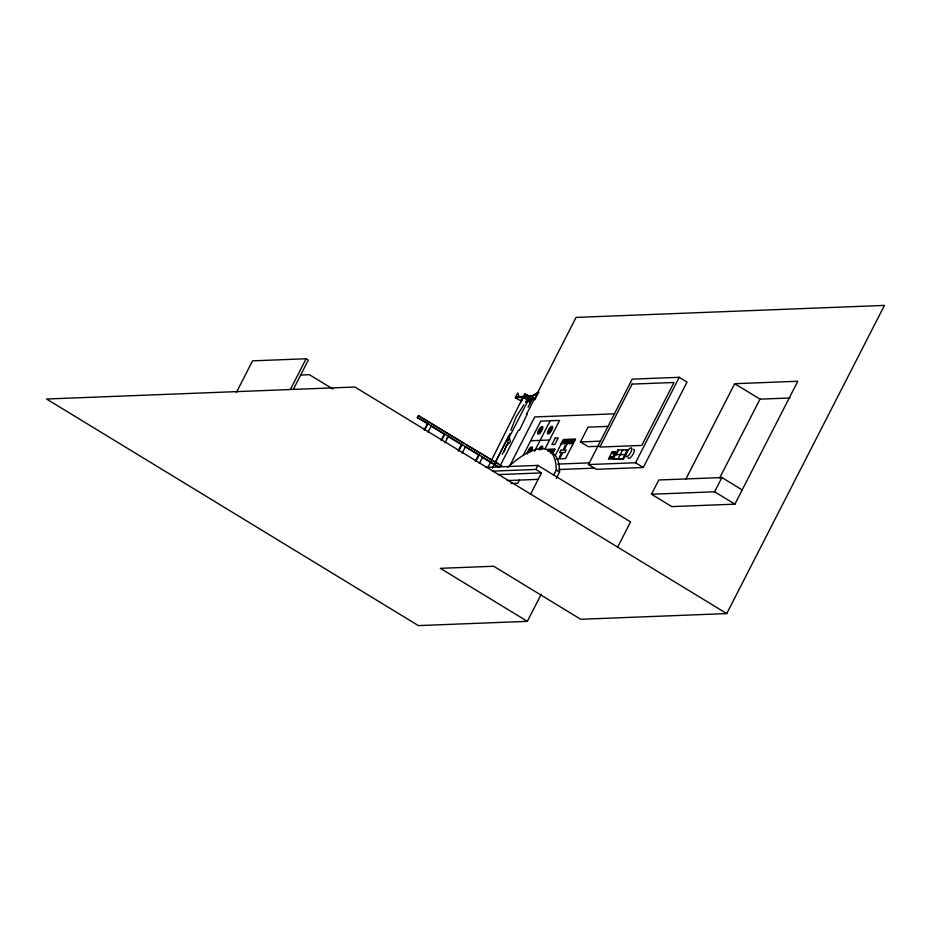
<?xml version="1.0" encoding="UTF-8"?>
<svg xmlns="http://www.w3.org/2000/svg" width="931" height="931" viewBox="0 0 931 931"><rect width="100%" height="100%" fill="white"/><g stroke="black" fill="none" stroke-linecap="round" stroke-linejoin="round"><path stroke-width="1.4" d="M522.873 397.595L524.933 394.092L528.354 395.582L529.111 396.327L528.447 396.455M524.584 394.255L528.889 396.513L524.84 394.092L520.58 402.669M526.05 402.378L527.4 399.667L523.222 397.432M510.828 430.355L516.077 416.995L523.885 404.834M527.225 414.086L519.44 430.285M487.984 467.327L522.908 397.467M527.691 398.899L527.214 399.853L534.929 399.55L538.735 392.126L531.45 396.175L515.832 396.757M492.988 466.803L508.71 435.894M525.736 402.401L527.54 398.875M236.369 392.51L252.569 360.844L306.113 358.761L308.301 360.099L293.405 389.216M290.553 389.158L306.113 358.761M424.559 430.169L427.853 423.721L417.309 417.751L418.38 415.645L501.89 466.07L466.571 445.018M417.309 417.751L419.09 415.622M424.187 430.052L427.352 423.873M427.981 432.252L431.274 425.804M441.096 440.351L444.25 434.183L444.96 434.149L441.666 440.596M446.415 438.734L448.381 436.232L445.088 442.679M458.203 450.779L461.357 444.599L462.079 444.576L458.774 451.023M462.195 453.106L465.5 446.659L464.778 446.694L479.186 455.003L475.881 461.45M475.31 461.206L478.476 455.026M479.302 463.533L482.607 457.086L481.897 457.109L498.888 467.467M521.884 400.027L519.312 400.132L515.343 397.712L517.799 392.917L518.998 396.676M527.668 398.899L527.365 399.795M492.429 468.328L510.223 433.415M509.234 437.314L510.444 441.678A9.927 1.804 -65.1 0 1 508.338 443.75L507.861 442.062A9.927 1.804 -65.1 0 1 509.234 437.314L530.647 395.477L531.101 397.106M528.82 399.888L530.798 396.024M528.971 400.435L530.949 396.571M529.122 400.982L530.437 398.398M506.941 444.948L507.849 443.191M502.216 454.398L503.741 451.419M507.023 445.227L507.919 443.459M529.274 401.517L531.252 397.653M529.425 402.064L530.74 399.492M529.576 402.611L531.554 398.747L531.857 399.83L528.063 407.266M529.727 403.158L531.706 399.283M499.877 466.326L518.439 430.064M526.387 414.528L534.336 398.992M535.662 396.397L576.08 317.413L884.45 305.403L726.739 613.587L580.723 619.278L493.709 566.257L440.328 568.329L527.342 621.349L541.12 594.444M538.735 392.126L530.961 397.13L515.343 397.712M509.653 465.977L534.743 416.937L614.693 413.818M523.187 455.457L540.736 421.149L559.566 420.416L545.147 448.591M519.37 480.093L517.752 483.259L510.944 483.515M534.475 451.407L550.151 420.789M539.549 449.661L540.818 447.474L539.701 449.673M540.725 449.592L541.993 447.404L540.876 449.603M492.511 471.133L535.802 469.445L537.874 465.395L630.566 521.884L617.451 547.509M547.882 451.174L548.859 450.429M549.907 451.814L551.489 449.545M530.461 494.442L541.481 472.901L535.802 469.445M552.77 452.897L554.655 449.219L552.467 454.316M555.33 455.399L563.488 439.479L575.533 439.013L565.501 458.611L556.133 458.971M553.596 475.252L556.226 470.108L559.554 472.133L556.273 478.557M599.669 446.24L588.252 446.682L580.455 441.934L588.02 427.166L608.001 426.386M588.462 464.569L632.184 379.138L679.234 377.311L687.031 382.059L643.309 467.49L596.259 469.317L588.462 464.569L635.524 462.742L643.309 467.49M613.226 459.169L617.905 450.022L627.482 449.65L628.122 450.045L623.444 459.192L613.226 459.169L623.444 459.192M616.217 454.991L618.556 450.418L617.905 450.022M622.804 458.797L627.482 449.65M635.524 462.742L679.234 377.311M685.705 479.43L734.687 383.712L797.797 381.256L734.908 504.148L671.798 506.604L651.502 494.233L658.787 480L721.909 477.545L742.193 489.904M719.628 478.045L760.01 399.143L790.128 397.979M651.502 494.233L714.612 491.777L721.909 477.545M550.652 452.769L552.316 450.406L550.791 452.827L551.431 452.803M613.797 452.675L613.948 453.537M523.571 396.466L523.734 397.095M300.701 375.03L309.406 374.693L332.961 389.053M530.705 440.747L549.534 440.014M580.455 441.934L600.448 441.154M554.655 449.219L547.358 449.533L554.981 449.417M529.425 452.582L531.543 448.16M625.737 450.139L628.122 450.045M615.566 454.596L625.783 454.619M611.039 457.307L612.144 457.261L610.969 457.447M557.622 464.104L589.591 462.858M485.924 467.42L537.874 465.395M558.577 469.538L594.734 468.13M498.19 474.589L541.481 472.901M507.127 480.571L538.176 479.36M527.342 621.349L418.38 625.597L46.55 399.015L354.92 387.017L726.739 613.587M523.711 396.478L525.538 397.048M527.051 399.83L526.306 399.69M528.761 396.49L528.296 396.269A2.514 0.605 27.3 0 0 527.609 395.663M526.539 395.012L527.109 395.326L524.933 394.092M525.259 394.36L525.934 394.767M734.687 383.712L760.01 399.143M714.612 491.777L734.908 504.148M623.339 450.232L622.699 449.836L618.021 458.983L618.661 459.379M418.38 415.645L464.104 443.517M418.019 417.728L499.598 467.443M430.564 425.839L444.25 434.183M447.671 436.267L461.357 444.599M528.668 399.341L529.879 403.705M527.214 454.095A4.434 1.49 -58.6 0 1 529.064 449.138A4.434 1.49 -58.6 0 1 532.253 447.055A4.434 1.49 -58.6 0 1 530.973 451.651M538.956 448.998A4.434 1.49 -58.6 0 1 542.098 446.065A4.434 1.49 -58.6 0 1 542.308 448.87M633.569 449.289A5.249 1.757 -58.6 0 1 632.615 454.968A5.249 1.757 -58.6 0 1 628.181 457.854M548.825 451.151A103.26 34.563 -58.6 0 1 559.554 472.133M507.884 467.222A103.26 34.563 -58.6 0 1 556.226 470.108M564.71 443.133L567.34 439.956L564.291 444.075L565.792 440.026L564.71 443.133M570.296 441.713C571.483 443.505 569.283 442.4 569.225 443.598A4.073 1.362 -58.6 0 0 569.737 443.878C571.82 442.12 572.856 437.326 570.296 441.713M609.491 457.982C610.922 459.332 610.98 455.189 609.491 457.982M612.063 453.246C613.552 454.549 613.471 450.546 612.063 453.246M569.027 440.747L568.085 441.713L569.027 440.747M609.677 457.912L610.585 457.156L609.677 457.912M612.249 453.176L613.203 452.454L612.284 453.071M569.691 440.235L567.642 443.889C569.4 438.443 563.395 450.674 568.573 439.909L569.691 440.235M563.511 440.107L562.964 442.388C566.956 434.975 560.229 449.58 562.743 441.375L560.916 444.157L563.511 440.107M531.45 396.175L530.961 397.13L534.929 399.55L535.418 398.596L531.45 396.175M506.871 444.681L503.857 451.814L506.871 444.681M530.367 448.218L528.098 452.652L530.367 448.218M540.783 427.853L538.514 432.287L540.923 427.876M541.958 427.783L539.689 432.217L541.958 427.783M550.628 427.632L548.359 432.065L550.628 427.632M551.804 427.562L549.534 431.996L551.804 427.562M555.26 438.047L551.932 444.553L554.864 444.448L558.193 437.942L555.26 438.047M560.776 450.232L559.543 452.641L561.696 452.559L559.275 457.296L560.381 457.261L562.801 452.513L564.954 452.431L566.188 450.022L564.035 450.104L566.467 445.367L565.361 445.402L562.929 450.15L560.776 450.232M573.764 439.711L571.704 443.726L572.961 443.68L573.065 441.946L575.021 439.665L573.764 439.711M632.079 384.107L599.878 447.055L641.796 445.414L673.997 382.478L632.079 384.107M612.191 451.744L608.42 459.134L611.737 458.995L615.519 451.616L612.191 451.744M611.155 457.261C609.398 460.089 612.831 455.62 611.155 457.261M613.704 452.571L613.192 453.572L613.704 452.571M611.737 457.249C609.98 460.065 613.413 455.596 611.737 457.249M549.895 432.81A4.434 1.49 -58.6 0 0 552.42 426.375A4.434 1.49 -58.6 0 0 547.87 431.193A4.434 1.49 -58.6 0 0 549.895 432.81M540.05 433.031A4.434 1.49 -58.6 0 0 542.587 426.584A4.434 1.49 -58.6 0 0 538.025 431.414A4.434 1.49 -58.6 0 0 540.05 433.031M628.553 455.527A5.249 1.757 -58.6 0 0 631.544 447.916A5.249 1.757 -58.6 0 0 626.167 453.606A5.249 1.757 -58.6 0 0 628.553 455.527"/></g></svg>
